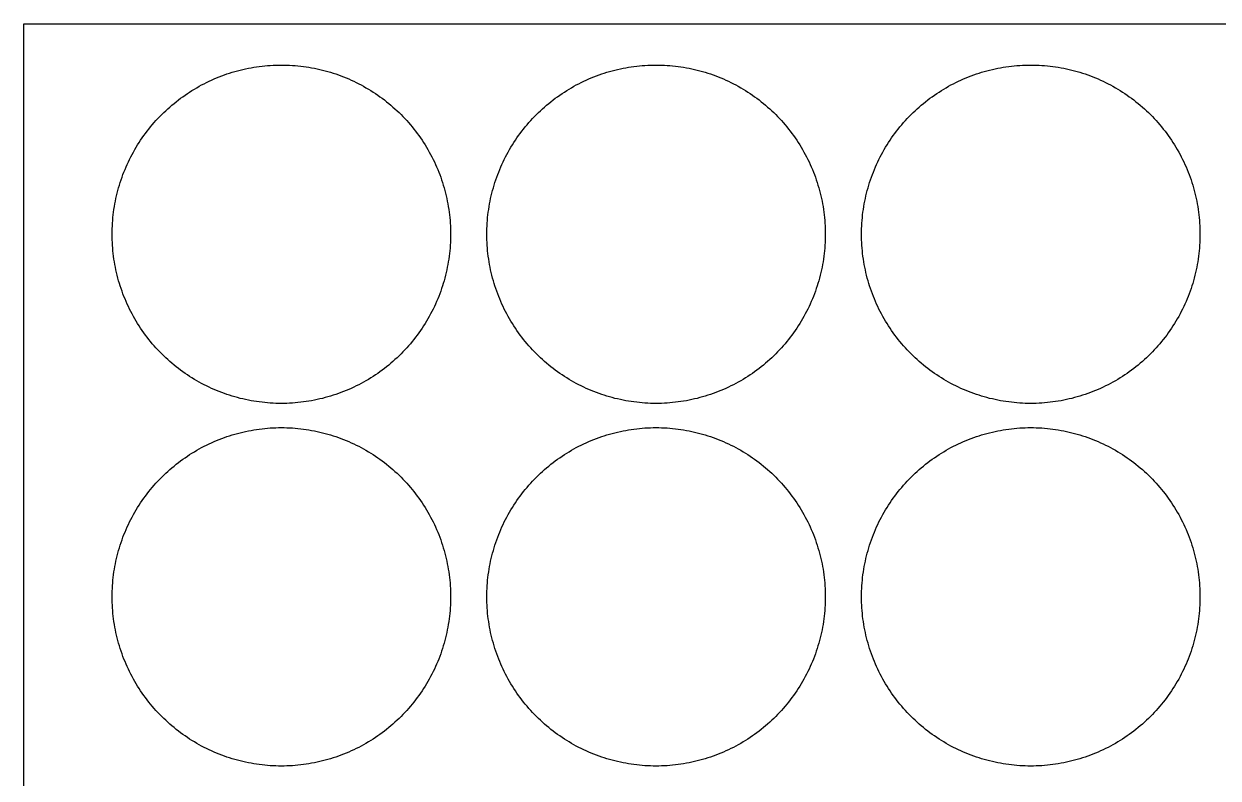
# Model space of a CAD drawing. Extents: x -114 to 114, y -152 to 152.
# Drawn here: x -114.3 to -15.5, y 90 to 152.4 of the extents above; entities that cross this region are included whole.
import ezdxf

# ---------------------------------------------------------------- set-up
doc = ezdxf.new("R2010")
doc.units = 0
doc.layers.get('0').update_dxf_attribs({"linetype": 'CONTINUOUS'})

msp = doc.modelspace()

# ---------------------------------------------------------------- linework, layer by layer
for points in [[(-114.3, -152.4), (-114.3, 152.4), (114.3, 152.4), (114.3, -152.4)], [(-106.998, 134.998), (-106.997, 135.227), (-106.991, 135.456), (-106.982, 135.685), (-106.969, 135.914), (-106.952, 136.142), (-106.931, 136.37), (-106.907, 136.598), (-106.879, 136.825), (-106.847, 137.052), (-106.811, 137.278), (-106.772, 137.504), (-106.729, 137.729), (-106.682, 137.953), (-106.632, 138.177), (-106.578, 138.4), (-106.521, 138.621), (-106.46, 138.842), (-106.395, 139.062), (-106.327, 139.28), (-106.255, 139.498), (-106.18, 139.714), (-106.101, 139.929), (-106.018, 140.143), (-105.933, 140.355), (-105.843, 140.566), (-105.751, 140.776), (-105.655, 140.984), (-105.555, 141.19), (-105.452, 141.395), (-105.346, 141.598), (-105.236, 141.799), (-105.123, 141.998), (-105.007, 142.195), (-104.887, 142.391), (-104.765, 142.585), (-104.639, 142.776), (-104.51, 142.965), (-104.378, 143.153), (-104.243, 143.338), (-104.105, 143.52), (-103.964, 143.701), (-103.82, 143.879), (-103.674, 144.055), (-103.524, 144.228), (-103.371, 144.399), (-103.216, 144.568), (-103.058, 144.734), (-102.897, 144.897), (-102.734, 145.057), (-102.568, 145.215), (-102.4, 145.371), (-102.229, 145.523), (-102.056, 145.673), (-101.88, 145.82), (-101.702, 145.964), (-101.521, 146.105), (-101.338, 146.243), (-101.153, 146.378), (-100.966, 146.51), (-100.777, 146.639), (-100.585, 146.764), (-100.392, 146.887), (-100.196, 147.006), (-99.999, 147.122), (-99.799, 147.235), (-99.598, 147.345), (-99.395, 147.451), (-99.191, 147.554), (-98.984, 147.654), (-98.777, 147.75), (-98.567, 147.843), (-98.356, 147.932), (-98.144, 148.018), (-97.93, 148.1), (-97.715, 148.179), (-97.499, 148.254), (-97.281, 148.326), (-97.062, 148.394), (-96.843, 148.459), (-96.622, 148.52), (-96.4, 148.577), (-96.178, 148.631), (-95.954, 148.682), (-95.73, 148.728), (-95.505, 148.771), (-95.279, 148.81), (-95.053, 148.846), (-94.826, 148.878), (-94.599, 148.906), (-94.371, 148.931), (-94.143, 148.951), (-93.914, 148.968), (-93.686, 148.981), (-93.457, 148.991), (-93.228, 148.996), (-92.999, 148.998), (-92.77, 148.996), (-92.541, 148.991), (-92.312, 148.981), (-92.083, 148.968), (-91.855, 148.951), (-91.626, 148.931), (-91.399, 148.906), (-91.171, 148.878), (-90.945, 148.846), (-90.718, 148.81), (-90.493, 148.771), (-90.268, 148.728), (-90.043, 148.682), (-89.82, 148.631), (-89.597, 148.577), (-89.376, 148.52), (-89.155, 148.459), (-88.935, 148.394), (-88.716, 148.326), (-88.499, 148.254), (-88.282, 148.179), (-88.067, 148.1), (-87.854, 148.018), (-87.641, 147.932), (-87.43, 147.843), (-87.221, 147.75), (-87.013, 147.654), (-86.807, 147.554), (-86.602, 147.451), (-86.399, 147.345), (-86.198, 147.235), (-85.999, 147.122), (-85.801, 147.006), (-85.606, 146.887), (-85.412, 146.764), (-85.221, 146.639), (-85.031, 146.51), (-84.844, 146.378), (-84.659, 146.243), (-84.476, 146.105), (-84.296, 145.964), (-84.118, 145.82), (-83.942, 145.673), (-83.768, 145.523), (-83.598, 145.371), (-83.429, 145.215), (-83.263, 145.057), (-83.1, 144.897), (-82.939, 144.734), (-82.781, 144.568), (-82.626, 144.399), (-82.474, 144.228), (-82.324, 144.055), (-82.177, 143.879), (-82.033, 143.701), (-81.892, 143.52), (-81.754, 143.338), (-81.619, 143.153), (-81.487, 142.965), (-81.358, 142.776), (-81.232, 142.585), (-81.11, 142.391), (-80.991, 142.195), (-80.875, 141.998), (-80.762, 141.799), (-80.652, 141.598), (-80.545, 141.395), (-80.442, 141.19), (-80.343, 140.984), (-80.247, 140.776), (-80.154, 140.566), (-80.065, 140.355), (-79.979, 140.143), (-79.897, 139.929), (-79.818, 139.714), (-79.743, 139.498), (-79.671, 139.28), (-79.603, 139.062), (-79.538, 138.842), (-79.477, 138.621), (-79.419, 138.4), (-79.365, 138.177), (-79.315, 137.953), (-79.269, 137.729), (-79.226, 137.504), (-79.186, 137.278), (-79.151, 137.052), (-79.119, 136.825), (-79.091, 136.598), (-79.066, 136.37), (-79.046, 136.142), (-79.029, 135.914), (-79.016, 135.685), (-79.006, 135.456), (-79.001, 135.227), (-78.999, 134.998), (-79.001, 134.769), (-79.006, 134.54), (-79.016, 134.311), (-79.029, 134.082), (-79.046, 133.854), (-79.066, 133.626), (-79.091, 133.398), (-79.119, 133.171), (-79.151, 132.944), (-79.186, 132.718), (-79.226, 132.492), (-79.269, 132.267), (-79.315, 132.043), (-79.365, 131.819), (-79.419, 131.597), (-79.477, 131.375), (-79.538, 131.154), (-79.603, 130.934), (-79.671, 130.716), (-79.743, 130.498), (-79.818, 130.282), (-79.897, 130.067), (-79.979, 129.853), (-80.065, 129.641), (-80.154, 129.43), (-80.247, 129.22), (-80.343, 129.012), (-80.442, 128.806), (-80.545, 128.601), (-80.652, 128.399), (-80.762, 128.198), (-80.875, 127.998), (-80.991, 127.801), (-81.11, 127.605), (-81.232, 127.412), (-81.358, 127.22), (-81.487, 127.031), (-81.619, 126.843), (-81.754, 126.658), (-81.892, 126.476), (-82.033, 126.295), (-82.177, 126.117), (-82.324, 125.941), (-82.474, 125.768), (-82.626, 125.597), (-82.781, 125.428), (-82.939, 125.263), (-83.1, 125.099), (-83.263, 124.939), (-83.429, 124.781), (-83.598, 124.625), (-83.768, 124.473), (-83.942, 124.323), (-84.118, 124.176), (-84.296, 124.032), (-84.476, 123.891), (-84.659, 123.753), (-84.844, 123.618), (-85.031, 123.486), (-85.221, 123.358), (-85.412, 123.232), (-85.606, 123.109), (-85.801, 122.99), (-85.999, 122.874), (-86.198, 122.761), (-86.399, 122.651), (-86.602, 122.545), (-86.807, 122.442), (-87.013, 122.342), (-87.221, 122.246), (-87.43, 122.153), (-87.641, 122.064), (-87.854, 121.978), (-88.067, 121.896), (-88.282, 121.817), (-88.499, 121.742), (-88.716, 121.67), (-88.935, 121.602), (-89.155, 121.537), (-89.376, 121.476), (-89.597, 121.419), (-89.82, 121.365), (-90.043, 121.315), (-90.268, 121.268), (-90.493, 121.225), (-90.718, 121.186), (-90.945, 121.15), (-91.171, 121.118), (-91.399, 121.09), (-91.626, 121.066), (-91.855, 121.045), (-92.083, 121.028), (-92.312, 121.015), (-92.541, 121.006), (-92.77, 121), (-92.999, 120.998), (-93.228, 121), (-93.457, 121.006), (-93.686, 121.015), (-93.914, 121.028), (-94.143, 121.045), (-94.371, 121.066), (-94.599, 121.09), (-94.826, 121.118), (-95.053, 121.15), (-95.279, 121.186), (-95.505, 121.225), (-95.73, 121.268), (-95.954, 121.315), (-96.178, 121.365), (-96.4, 121.419), (-96.622, 121.476), (-96.843, 121.537), (-97.062, 121.602), (-97.281, 121.67), (-97.499, 121.742), (-97.715, 121.817), (-97.93, 121.896), (-98.144, 121.978), (-98.356, 122.064), (-98.567, 122.153), (-98.777, 122.246), (-98.984, 122.342), (-99.191, 122.442), (-99.395, 122.545), (-99.598, 122.651), (-99.799, 122.761), (-99.999, 122.874), (-100.196, 122.99), (-100.392, 123.109), (-100.585, 123.232), (-100.777, 123.358), (-100.966, 123.486), (-101.153, 123.618), (-101.338, 123.753), (-101.521, 123.891), (-101.702, 124.032), (-101.88, 124.176), (-102.056, 124.323), (-102.229, 124.473), (-102.4, 124.625), (-102.568, 124.781), (-102.734, 124.939), (-102.897, 125.099), (-103.058, 125.263), (-103.216, 125.428), (-103.371, 125.597), (-103.524, 125.768), (-103.674, 125.941), (-103.82, 126.117), (-103.964, 126.295), (-104.105, 126.476), (-104.243, 126.658), (-104.378, 126.843), (-104.51, 127.031), (-104.639, 127.22), (-104.765, 127.412), (-104.887, 127.605), (-105.007, 127.801), (-105.123, 127.998), (-105.236, 128.198), (-105.346, 128.399), (-105.452, 128.601), (-105.555, 128.806), (-105.655, 129.012), (-105.751, 129.22), (-105.843, 129.43), (-105.933, 129.641), (-106.018, 129.853), (-106.101, 130.067), (-106.18, 130.282), (-106.255, 130.498), (-106.327, 130.716), (-106.395, 130.934), (-106.46, 131.154), (-106.521, 131.375), (-106.578, 131.597), (-106.632, 131.819), (-106.682, 132.043), (-106.729, 132.267), (-106.772, 132.492), (-106.811, 132.718), (-106.847, 132.944), (-106.879, 133.171), (-106.907, 133.398), (-106.931, 133.626), (-106.952, 133.854), (-106.969, 134.082), (-106.982, 134.311), (-106.991, 134.54), (-106.997, 134.769)], [(-75.999, 134.998), (-75.997, 135.227), (-75.992, 135.456), (-75.982, 135.685), (-75.969, 135.914), (-75.952, 136.142), (-75.932, 136.37), (-75.907, 136.598), (-75.879, 136.825), (-75.847, 137.052), (-75.812, 137.278), (-75.772, 137.504), (-75.729, 137.729), (-75.683, 137.953), (-75.632, 138.177), (-75.579, 138.4), (-75.521, 138.621), (-75.46, 138.842), (-75.395, 139.062), (-75.327, 139.28), (-75.255, 139.498), (-75.18, 139.714), (-75.101, 139.929), (-75.019, 140.143), (-74.933, 140.355), (-74.844, 140.566), (-74.751, 140.776), (-74.655, 140.984), (-74.555, 141.19), (-74.452, 141.395), (-74.346, 141.598), (-74.236, 141.799), (-74.123, 141.998), (-74.007, 142.195), (-73.888, 142.391), (-73.765, 142.585), (-73.64, 142.776), (-73.511, 142.965), (-73.379, 143.153), (-73.244, 143.338), (-73.106, 143.52), (-72.965, 143.701), (-72.821, 143.879), (-72.674, 144.055), (-72.524, 144.228), (-72.372, 144.399), (-72.217, 144.568), (-72.059, 144.734), (-71.898, 144.897), (-71.735, 145.057), (-71.569, 145.215), (-71.4, 145.371), (-71.229, 145.523), (-71.056, 145.673), (-70.88, 145.82), (-70.702, 145.964), (-70.522, 146.105), (-70.339, 146.243), (-70.154, 146.378), (-69.967, 146.51), (-69.777, 146.639), (-69.586, 146.764), (-69.392, 146.887), (-69.197, 147.006), (-68.999, 147.122), (-68.8, 147.235), (-68.599, 147.345), (-68.396, 147.451), (-68.191, 147.554), (-67.985, 147.654), (-67.777, 147.75), (-67.568, 147.843), (-67.357, 147.932), (-67.144, 148.018), (-66.93, 148.1), (-66.715, 148.179), (-66.499, 148.254), (-66.282, 148.326), (-66.063, 148.394), (-65.843, 148.459), (-65.622, 148.52), (-65.401, 148.577), (-65.178, 148.631), (-64.954, 148.682), (-64.73, 148.728), (-64.505, 148.771), (-64.28, 148.81), (-64.053, 148.846), (-63.826, 148.878), (-63.599, 148.906), (-63.371, 148.931), (-63.143, 148.951), (-62.915, 148.968), (-62.686, 148.981), (-62.457, 148.991), (-62.228, 148.996), (-61.999, 148.998), (-61.77, 148.996), (-61.541, 148.991), (-61.312, 148.981), (-61.083, 148.968), (-60.855, 148.951), (-60.627, 148.931), (-60.399, 148.906), (-60.172, 148.878), (-59.945, 148.846), (-59.719, 148.81), (-59.493, 148.771), (-59.268, 148.728), (-59.044, 148.682), (-58.82, 148.631), (-58.598, 148.577), (-58.376, 148.52), (-58.155, 148.459), (-57.935, 148.394), (-57.717, 148.326), (-57.499, 148.254), (-57.283, 148.179), (-57.068, 148.1), (-56.854, 148.018), (-56.642, 147.932), (-56.431, 147.843), (-56.221, 147.75), (-56.013, 147.654), (-55.807, 147.554), (-55.603, 147.451), (-55.4, 147.345), (-55.199, 147.235), (-54.999, 147.122), (-54.802, 147.006), (-54.606, 146.887), (-54.413, 146.764), (-54.221, 146.639), (-54.032, 146.51), (-53.845, 146.378), (-53.659, 146.243), (-53.477, 146.105), (-53.296, 145.964), (-53.118, 145.82), (-52.942, 145.673), (-52.769, 145.523), (-52.598, 145.371), (-52.43, 145.215), (-52.264, 145.057), (-52.1, 144.897), (-51.94, 144.734), (-51.782, 144.568), (-51.627, 144.399), (-51.474, 144.228), (-51.324, 144.055), (-51.177, 143.879), (-51.034, 143.701), (-50.892, 143.52), (-50.754, 143.338), (-50.619, 143.153), (-50.487, 142.965), (-50.359, 142.776), (-50.233, 142.585), (-50.11, 142.391), (-49.991, 142.195), (-49.875, 141.998), (-49.762, 141.799), (-49.652, 141.598), (-49.546, 141.395), (-49.443, 141.19), (-49.343, 140.984), (-49.247, 140.776), (-49.154, 140.566), (-49.065, 140.355), (-48.979, 140.143), (-48.897, 139.929), (-48.818, 139.714), (-48.743, 139.498), (-48.671, 139.28), (-48.603, 139.062), (-48.538, 138.842), (-48.477, 138.621), (-48.42, 138.4), (-48.366, 138.177), (-48.316, 137.953), (-48.269, 137.729), (-48.226, 137.504), (-48.187, 137.278), (-48.151, 137.052), (-48.119, 136.825), (-48.091, 136.598), (-48.067, 136.37), (-48.046, 136.142), (-48.029, 135.914), (-48.016, 135.685), (-48.007, 135.456), (-48.001, 135.227), (-48, 134.998), (-48.001, 134.769), (-48.007, 134.54), (-48.016, 134.311), (-48.029, 134.082), (-48.046, 133.854), (-48.067, 133.626), (-48.091, 133.398), (-48.119, 133.171), (-48.151, 132.944), (-48.187, 132.718), (-48.226, 132.492), (-48.269, 132.267), (-48.316, 132.043), (-48.366, 131.819), (-48.42, 131.597), (-48.477, 131.375), (-48.538, 131.154), (-48.603, 130.934), (-48.671, 130.716), (-48.743, 130.498), (-48.818, 130.282), (-48.897, 130.067), (-48.979, 129.853), (-49.065, 129.641), (-49.154, 129.43), (-49.247, 129.22), (-49.343, 129.012), (-49.443, 128.806), (-49.546, 128.601), (-49.652, 128.399), (-49.762, 128.198), (-49.875, 127.998), (-49.991, 127.801), (-50.11, 127.605), (-50.233, 127.412), (-50.359, 127.22), (-50.487, 127.031), (-50.619, 126.843), (-50.754, 126.658), (-50.892, 126.476), (-51.034, 126.295), (-51.177, 126.117), (-51.324, 125.941), (-51.474, 125.768), (-51.627, 125.597), (-51.782, 125.428), (-51.94, 125.263), (-52.1, 125.099), (-52.264, 124.939), (-52.43, 124.781), (-52.598, 124.625), (-52.769, 124.473), (-52.942, 124.323), (-53.118, 124.176), (-53.296, 124.032), (-53.477, 123.891), (-53.659, 123.753), (-53.845, 123.618), (-54.032, 123.486), (-54.221, 123.358), (-54.413, 123.232), (-54.606, 123.109), (-54.802, 122.99), (-54.999, 122.874), (-55.199, 122.761), (-55.4, 122.651), (-55.603, 122.545), (-55.807, 122.442), (-56.013, 122.342), (-56.221, 122.246), (-56.431, 122.153), (-56.642, 122.064), (-56.854, 121.978), (-57.068, 121.896), (-57.283, 121.817), (-57.499, 121.742), (-57.717, 121.67), (-57.935, 121.602), (-58.155, 121.537), (-58.376, 121.476), (-58.598, 121.419), (-58.82, 121.365), (-59.044, 121.315), (-59.268, 121.268), (-59.493, 121.225), (-59.719, 121.186), (-59.945, 121.15), (-60.172, 121.118), (-60.399, 121.09), (-60.627, 121.066), (-60.855, 121.045), (-61.083, 121.028), (-61.312, 121.015), (-61.541, 121.006), (-61.77, 121), (-61.999, 120.998), (-62.228, 121), (-62.457, 121.006), (-62.686, 121.015), (-62.915, 121.028), (-63.143, 121.045), (-63.371, 121.066), (-63.599, 121.09), (-63.826, 121.118), (-64.053, 121.15), (-64.28, 121.186), (-64.505, 121.225), (-64.73, 121.268), (-64.954, 121.315), (-65.178, 121.365), (-65.401, 121.419), (-65.622, 121.476), (-65.843, 121.537), (-66.063, 121.602), (-66.282, 121.67), (-66.499, 121.742), (-66.715, 121.817), (-66.93, 121.896), (-67.144, 121.978), (-67.357, 122.064), (-67.568, 122.153), (-67.777, 122.246), (-67.985, 122.342), (-68.191, 122.442), (-68.396, 122.545), (-68.599, 122.651), (-68.8, 122.761), (-68.999, 122.874), (-69.197, 122.99), (-69.392, 123.109), (-69.586, 123.232), (-69.777, 123.358), (-69.967, 123.486), (-70.154, 123.618), (-70.339, 123.753), (-70.522, 123.891), (-70.702, 124.032), (-70.88, 124.176), (-71.056, 124.323), (-71.229, 124.473), (-71.4, 124.625), (-71.569, 124.781), (-71.735, 124.939), (-71.898, 125.099), (-72.059, 125.263), (-72.217, 125.428), (-72.372, 125.597), (-72.524, 125.768), (-72.674, 125.941), (-72.821, 126.117), (-72.965, 126.295), (-73.106, 126.476), (-73.244, 126.658), (-73.379, 126.843), (-73.511, 127.031), (-73.64, 127.22), (-73.765, 127.412), (-73.888, 127.605), (-74.007, 127.801), (-74.123, 127.998), (-74.236, 128.198), (-74.346, 128.399), (-74.452, 128.601), (-74.555, 128.806), (-74.655, 129.012), (-74.751, 129.22), (-74.844, 129.43), (-74.933, 129.641), (-75.019, 129.853), (-75.101, 130.067), (-75.18, 130.282), (-75.255, 130.498), (-75.327, 130.716), (-75.395, 130.934), (-75.46, 131.154), (-75.521, 131.375), (-75.579, 131.597), (-75.632, 131.819), (-75.683, 132.043), (-75.729, 132.267), (-75.772, 132.492), (-75.812, 132.718), (-75.847, 132.944), (-75.879, 133.171), (-75.907, 133.398), (-75.932, 133.626), (-75.952, 133.854), (-75.969, 134.082), (-75.982, 134.311), (-75.992, 134.54), (-75.997, 134.769)], [(-44.999, 134.998), (-44.998, 135.227), (-44.992, 135.456), (-44.983, 135.685), (-44.97, 135.914), (-44.953, 136.142), (-44.932, 136.37), (-44.908, 136.598), (-44.879, 136.825), (-44.848, 137.052), (-44.812, 137.278), (-44.773, 137.504), (-44.73, 137.729), (-44.683, 137.953), (-44.633, 138.177), (-44.579, 138.4), (-44.522, 138.621), (-44.46, 138.842), (-44.396, 139.062), (-44.328, 139.28), (-44.256, 139.498), (-44.18, 139.714), (-44.102, 139.929), (-44.019, 140.143), (-43.934, 140.355), (-43.844, 140.566), (-43.752, 140.776), (-43.655, 140.984), (-43.556, 141.19), (-43.453, 141.395), (-43.346, 141.598), (-43.237, 141.799), (-43.124, 141.998), (-43.008, 142.195), (-42.888, 142.391), (-42.766, 142.585), (-42.64, 142.776), (-42.511, 142.965), (-42.379, 143.153), (-42.244, 143.338), (-42.106, 143.52), (-41.965, 143.701), (-41.821, 143.879), (-41.674, 144.055), (-41.525, 144.228), (-41.372, 144.399), (-41.217, 144.568), (-41.059, 144.734), (-40.898, 144.897), (-40.735, 145.057), (-40.569, 145.215), (-40.401, 145.371), (-40.23, 145.523), (-40.056, 145.673), (-39.881, 145.82), (-39.702, 145.964), (-39.522, 146.105), (-39.339, 146.243), (-39.154, 146.378), (-38.967, 146.51), (-38.778, 146.639), (-38.586, 146.764), (-38.393, 146.887), (-38.197, 147.006), (-37.999, 147.122), (-37.8, 147.235), (-37.599, 147.345), (-37.396, 147.451), (-37.192, 147.554), (-36.985, 147.654), (-36.777, 147.75), (-36.568, 147.843), (-36.357, 147.932), (-36.145, 148.018), (-35.931, 148.1), (-35.716, 148.179), (-35.499, 148.254), (-35.282, 148.326), (-35.063, 148.394), (-34.844, 148.459), (-34.623, 148.52), (-34.401, 148.577), (-34.178, 148.631), (-33.955, 148.682), (-33.731, 148.728), (-33.506, 148.771), (-33.28, 148.81), (-33.054, 148.846), (-32.827, 148.878), (-32.6, 148.906), (-32.372, 148.931), (-32.144, 148.951), (-31.915, 148.968), (-31.687, 148.981), (-31.458, 148.991), (-31.229, 148.996), (-31, 148.998), (-30.77, 148.996), (-30.541, 148.991), (-30.313, 148.981), (-30.084, 148.968), (-29.855, 148.951), (-29.627, 148.931), (-29.4, 148.906), (-29.172, 148.878), (-28.945, 148.846), (-28.719, 148.81), (-28.493, 148.771), (-28.268, 148.728), (-28.044, 148.682), (-27.821, 148.631), (-27.598, 148.577), (-27.376, 148.52), (-27.156, 148.459), (-26.936, 148.394), (-26.717, 148.326), (-26.5, 148.254), (-26.283, 148.179), (-26.068, 148.1), (-25.855, 148.018), (-25.642, 147.932), (-25.431, 147.843), (-25.222, 147.75), (-25.014, 147.654), (-24.808, 147.554), (-24.603, 147.451), (-24.4, 147.345), (-24.199, 147.235), (-24, 147.122), (-23.802, 147.006), (-23.607, 146.887), (-23.413, 146.764), (-23.222, 146.639), (-23.032, 146.51), (-22.845, 146.378), (-22.66, 146.243), (-22.477, 146.105), (-22.297, 145.964), (-22.118, 145.82), (-21.943, 145.673), (-21.769, 145.523), (-21.598, 145.371), (-21.43, 145.215), (-21.264, 145.057), (-21.101, 144.897), (-20.94, 144.734), (-20.782, 144.568), (-20.627, 144.399), (-20.474, 144.228), (-20.325, 144.055), (-20.178, 143.879), (-20.034, 143.701), (-19.893, 143.52), (-19.755, 143.338), (-19.62, 143.153), (-19.488, 142.965), (-19.359, 142.776), (-19.233, 142.585), (-19.111, 142.391), (-18.992, 142.195), (-18.876, 141.998), (-18.762, 141.799), (-18.653, 141.598), (-18.546, 141.395), (-18.443, 141.19), (-18.344, 140.984), (-18.248, 140.776), (-18.155, 140.566), (-18.066, 140.355), (-17.98, 140.143), (-17.897, 139.929), (-17.819, 139.714), (-17.743, 139.498), (-17.672, 139.28), (-17.603, 139.062), (-17.539, 138.842), (-17.478, 138.621), (-17.42, 138.4), (-17.366, 138.177), (-17.316, 137.953), (-17.269, 137.729), (-17.226, 137.504), (-17.187, 137.278), (-17.152, 137.052), (-17.12, 136.825), (-17.092, 136.598), (-17.067, 136.37), (-17.046, 136.142), (-17.03, 135.914), (-17.016, 135.685), (-17.007, 135.456), (-17.002, 135.227), (-17, 134.998), (-17.002, 134.769), (-17.007, 134.54), (-17.016, 134.311), (-17.03, 134.082), (-17.046, 133.854), (-17.067, 133.626), (-17.092, 133.398), (-17.12, 133.171), (-17.152, 132.944), (-17.187, 132.718), (-17.226, 132.492), (-17.269, 132.267), (-17.316, 132.043), (-17.366, 131.819), (-17.42, 131.597), (-17.478, 131.375), (-17.539, 131.154), (-17.603, 130.934), (-17.672, 130.716), (-17.743, 130.498), (-17.819, 130.282), (-17.897, 130.067), (-17.98, 129.853), (-18.066, 129.641), (-18.155, 129.43), (-18.248, 129.22), (-18.344, 129.012), (-18.443, 128.806), (-18.546, 128.601), (-18.653, 128.399), (-18.762, 128.198), (-18.876, 127.998), (-18.992, 127.801), (-19.111, 127.605), (-19.233, 127.412), (-19.359, 127.22), (-19.488, 127.031), (-19.62, 126.843), (-19.755, 126.658), (-19.893, 126.476), (-20.034, 126.295), (-20.178, 126.117), (-20.325, 125.941), (-20.474, 125.768), (-20.627, 125.597), (-20.782, 125.428), (-20.94, 125.263), (-21.101, 125.099), (-21.264, 124.939), (-21.43, 124.781), (-21.598, 124.625), (-21.769, 124.473), (-21.943, 124.323), (-22.118, 124.176), (-22.297, 124.032), (-22.477, 123.891), (-22.66, 123.753), (-22.845, 123.618), (-23.032, 123.486), (-23.222, 123.358), (-23.413, 123.232), (-23.607, 123.109), (-23.802, 122.99), (-24, 122.874), (-24.199, 122.761), (-24.4, 122.651), (-24.603, 122.545), (-24.808, 122.442), (-25.014, 122.342), (-25.222, 122.246), (-25.431, 122.153), (-25.642, 122.064), (-25.855, 121.978), (-26.068, 121.896), (-26.283, 121.817), (-26.5, 121.742), (-26.717, 121.67), (-26.936, 121.602), (-27.156, 121.537), (-27.376, 121.476), (-27.598, 121.419), (-27.821, 121.365), (-28.044, 121.315), (-28.268, 121.268), (-28.493, 121.225), (-28.719, 121.186), (-28.945, 121.15), (-29.172, 121.118), (-29.4, 121.09), (-29.627, 121.066), (-29.855, 121.045), (-30.084, 121.028), (-30.313, 121.015), (-30.541, 121.006), (-30.77, 121), (-31, 120.998), (-31.229, 121), (-31.458, 121.006), (-31.687, 121.015), (-31.915, 121.028), (-32.144, 121.045), (-32.372, 121.066), (-32.6, 121.09), (-32.827, 121.118), (-33.054, 121.15), (-33.28, 121.186), (-33.506, 121.225), (-33.731, 121.268), (-33.955, 121.315), (-34.178, 121.365), (-34.401, 121.419), (-34.623, 121.476), (-34.844, 121.537), (-35.063, 121.602), (-35.282, 121.67), (-35.499, 121.742), (-35.716, 121.817), (-35.931, 121.896), (-36.145, 121.978), (-36.357, 122.064), (-36.568, 122.153), (-36.777, 122.246), (-36.985, 122.342), (-37.192, 122.442), (-37.396, 122.545), (-37.599, 122.651), (-37.8, 122.761), (-37.999, 122.874), (-38.197, 122.99), (-38.393, 123.109), (-38.586, 123.232), (-38.778, 123.358), (-38.967, 123.486), (-39.154, 123.618), (-39.339, 123.753), (-39.522, 123.891), (-39.702, 124.032), (-39.881, 124.176), (-40.056, 124.323), (-40.23, 124.473), (-40.401, 124.625), (-40.569, 124.781), (-40.735, 124.939), (-40.898, 125.099), (-41.059, 125.263), (-41.217, 125.428), (-41.372, 125.597), (-41.525, 125.768), (-41.674, 125.941), (-41.821, 126.117), (-41.965, 126.295), (-42.106, 126.476), (-42.244, 126.658), (-42.379, 126.843), (-42.511, 127.031), (-42.64, 127.22), (-42.766, 127.412), (-42.888, 127.605), (-43.008, 127.801), (-43.124, 127.998), (-43.237, 128.198), (-43.346, 128.399), (-43.453, 128.601), (-43.556, 128.806), (-43.655, 129.012), (-43.752, 129.22), (-43.844, 129.43), (-43.934, 129.641), (-44.019, 129.853), (-44.102, 130.067), (-44.18, 130.282), (-44.256, 130.498), (-44.328, 130.716), (-44.396, 130.934), (-44.46, 131.154), (-44.522, 131.375), (-44.579, 131.597), (-44.633, 131.819), (-44.683, 132.043), (-44.73, 132.267), (-44.773, 132.492), (-44.812, 132.718), (-44.848, 132.944), (-44.879, 133.171), (-44.908, 133.398), (-44.932, 133.626), (-44.953, 133.854), (-44.97, 134.082), (-44.983, 134.311), (-44.992, 134.54), (-44.998, 134.769)], [(-106.998, 104.998), (-106.997, 105.228), (-106.991, 105.457), (-106.982, 105.686), (-106.969, 105.914), (-106.952, 106.143), (-106.931, 106.371), (-106.907, 106.598), (-106.879, 106.826), (-106.847, 107.053), (-106.811, 107.279), (-106.772, 107.505), (-106.729, 107.73), (-106.682, 107.954), (-106.632, 108.177), (-106.578, 108.4), (-106.521, 108.622), (-106.46, 108.842), (-106.395, 109.062), (-106.327, 109.281), (-106.255, 109.498), (-106.18, 109.715), (-106.101, 109.93), (-106.018, 110.144), (-105.933, 110.356), (-105.843, 110.567), (-105.751, 110.776), (-105.655, 110.984), (-105.555, 111.19), (-105.452, 111.395), (-105.346, 111.598), (-105.236, 111.799), (-105.123, 111.998), (-105.007, 112.196), (-104.887, 112.391), (-104.765, 112.585), (-104.639, 112.777), (-104.51, 112.966), (-104.378, 113.153), (-104.243, 113.338), (-104.105, 113.521), (-103.964, 113.701), (-103.82, 113.88), (-103.674, 114.055), (-103.524, 114.229), (-103.371, 114.4), (-103.216, 114.568), (-103.058, 114.734), (-102.897, 114.897), (-102.734, 115.058), (-102.568, 115.216), (-102.4, 115.371), (-102.229, 115.524), (-102.056, 115.673), (-101.88, 115.82), (-101.702, 115.964), (-101.521, 116.105), (-101.338, 116.243), (-101.153, 116.378), (-100.966, 116.51), (-100.777, 116.639), (-100.585, 116.765), (-100.392, 116.887), (-100.196, 117.007), (-99.999, 117.123), (-99.799, 117.236), (-99.598, 117.345), (-99.395, 117.452), (-99.191, 117.555), (-98.984, 117.654), (-98.777, 117.75), (-98.567, 117.843), (-98.356, 117.932), (-98.144, 118.018), (-97.93, 118.101), (-97.715, 118.179), (-97.499, 118.255), (-97.281, 118.326), (-97.062, 118.395), (-96.843, 118.459), (-96.622, 118.52), (-96.4, 118.578), (-96.178, 118.632), (-95.954, 118.682), (-95.73, 118.729), (-95.505, 118.772), (-95.279, 118.811), (-95.053, 118.846), (-94.826, 118.878), (-94.599, 118.907), (-94.371, 118.931), (-94.143, 118.952), (-93.914, 118.969), (-93.686, 118.982), (-93.457, 118.991), (-93.228, 118.996), (-92.999, 118.998), (-92.77, 118.996), (-92.541, 118.991), (-92.312, 118.982), (-92.083, 118.969), (-91.855, 118.952), (-91.626, 118.931), (-91.399, 118.907), (-91.171, 118.878), (-90.945, 118.846), (-90.718, 118.811), (-90.493, 118.772), (-90.268, 118.729), (-90.043, 118.682), (-89.82, 118.632), (-89.597, 118.578), (-89.376, 118.52), (-89.155, 118.459), (-88.935, 118.395), (-88.716, 118.326), (-88.499, 118.255), (-88.282, 118.179), (-88.067, 118.101), (-87.854, 118.018), (-87.641, 117.932), (-87.43, 117.843), (-87.221, 117.75), (-87.013, 117.654), (-86.807, 117.555), (-86.602, 117.452), (-86.399, 117.345), (-86.198, 117.236), (-85.999, 117.123), (-85.801, 117.007), (-85.606, 116.887), (-85.412, 116.765), (-85.221, 116.639), (-85.031, 116.51), (-84.844, 116.378), (-84.659, 116.243), (-84.476, 116.105), (-84.296, 115.964), (-84.118, 115.82), (-83.942, 115.673), (-83.768, 115.524), (-83.598, 115.371), (-83.429, 115.216), (-83.263, 115.058), (-83.1, 114.897), (-82.939, 114.734), (-82.781, 114.568), (-82.626, 114.4), (-82.474, 114.229), (-82.324, 114.055), (-82.177, 113.88), (-82.033, 113.701), (-81.892, 113.521), (-81.754, 113.338), (-81.619, 113.153), (-81.487, 112.966), (-81.358, 112.777), (-81.232, 112.585), (-81.11, 112.391), (-80.991, 112.196), (-80.875, 111.998), (-80.762, 111.799), (-80.652, 111.598), (-80.545, 111.395), (-80.442, 111.19), (-80.343, 110.984), (-80.247, 110.776), (-80.154, 110.567), (-80.065, 110.356), (-79.979, 110.144), (-79.897, 109.93), (-79.818, 109.715), (-79.743, 109.498), (-79.671, 109.281), (-79.603, 109.062), (-79.538, 108.842), (-79.477, 108.622), (-79.419, 108.4), (-79.365, 108.177), (-79.315, 107.954), (-79.269, 107.73), (-79.226, 107.505), (-79.186, 107.279), (-79.151, 107.053), (-79.119, 106.826), (-79.091, 106.598), (-79.066, 106.371), (-79.046, 106.143), (-79.029, 105.914), (-79.016, 105.686), (-79.006, 105.457), (-79.001, 105.228), (-78.999, 104.998), (-79.001, 104.769), (-79.006, 104.54), (-79.016, 104.311), (-79.029, 104.083), (-79.046, 103.854), (-79.066, 103.626), (-79.091, 103.398), (-79.119, 103.171), (-79.151, 102.944), (-79.186, 102.718), (-79.226, 102.492), (-79.269, 102.267), (-79.315, 102.043), (-79.365, 101.82), (-79.419, 101.597), (-79.477, 101.375), (-79.538, 101.155), (-79.603, 100.935), (-79.671, 100.716), (-79.743, 100.499), (-79.818, 100.282), (-79.897, 100.067), (-79.979, 99.853), (-80.065, 99.641), (-80.154, 99.43), (-80.247, 99.221), (-80.343, 99.013), (-80.442, 98.807), (-80.545, 98.602), (-80.652, 98.399), (-80.762, 98.198), (-80.875, 97.999), (-80.991, 97.801), (-81.11, 97.606), (-81.232, 97.412), (-81.358, 97.22), (-81.487, 97.031), (-81.619, 96.844), (-81.754, 96.659), (-81.892, 96.476), (-82.033, 96.296), (-82.177, 96.117), (-82.324, 95.942), (-82.474, 95.768), (-82.626, 95.597), (-82.781, 95.429), (-82.939, 95.263), (-83.1, 95.1), (-83.263, 94.939), (-83.429, 94.781), (-83.598, 94.626), (-83.768, 94.473), (-83.942, 94.324), (-84.118, 94.177), (-84.296, 94.033), (-84.476, 93.892), (-84.659, 93.754), (-84.844, 93.619), (-85.031, 93.487), (-85.221, 93.358), (-85.412, 93.232), (-85.606, 93.11), (-85.801, 92.99), (-85.999, 92.874), (-86.198, 92.761), (-86.399, 92.652), (-86.602, 92.545), (-86.807, 92.442), (-87.013, 92.343), (-87.221, 92.247), (-87.43, 92.154), (-87.641, 92.065), (-87.854, 91.979), (-88.067, 91.896), (-88.282, 91.818), (-88.499, 91.742), (-88.716, 91.671), (-88.935, 91.602), (-89.155, 91.538), (-89.376, 91.477), (-89.597, 91.419), (-89.82, 91.365), (-90.043, 91.315), (-90.268, 91.268), (-90.493, 91.225), (-90.718, 91.186), (-90.945, 91.151), (-91.171, 91.119), (-91.399, 91.09), (-91.626, 91.066), (-91.855, 91.045), (-92.083, 91.028), (-92.312, 91.015), (-92.541, 91.006), (-92.77, 91.001), (-92.999, 90.999), (-93.228, 91.001), (-93.457, 91.006), (-93.686, 91.015), (-93.914, 91.028), (-94.143, 91.045), (-94.371, 91.066), (-94.599, 91.09), (-94.826, 91.119), (-95.053, 91.151), (-95.279, 91.186), (-95.505, 91.225), (-95.73, 91.268), (-95.954, 91.315), (-96.178, 91.365), (-96.4, 91.419), (-96.622, 91.477), (-96.843, 91.538), (-97.062, 91.602), (-97.281, 91.671), (-97.499, 91.742), (-97.715, 91.818), (-97.93, 91.896), (-98.144, 91.979), (-98.356, 92.065), (-98.567, 92.154), (-98.777, 92.247), (-98.984, 92.343), (-99.191, 92.442), (-99.395, 92.545), (-99.598, 92.652), (-99.799, 92.761), (-99.999, 92.874), (-100.196, 92.99), (-100.392, 93.11), (-100.585, 93.232), (-100.777, 93.358), (-100.966, 93.487), (-101.153, 93.619), (-101.338, 93.754), (-101.521, 93.892), (-101.702, 94.033), (-101.88, 94.177), (-102.056, 94.324), (-102.229, 94.473), (-102.4, 94.626), (-102.568, 94.781), (-102.734, 94.939), (-102.897, 95.1), (-103.058, 95.263), (-103.216, 95.429), (-103.371, 95.597), (-103.524, 95.768), (-103.674, 95.942), (-103.82, 96.117), (-103.964, 96.296), (-104.105, 96.476), (-104.243, 96.659), (-104.378, 96.844), (-104.51, 97.031), (-104.639, 97.22), (-104.765, 97.412), (-104.887, 97.606), (-105.007, 97.801), (-105.123, 97.999), (-105.236, 98.198), (-105.346, 98.399), (-105.452, 98.602), (-105.555, 98.807), (-105.655, 99.013), (-105.751, 99.221), (-105.843, 99.43), (-105.933, 99.641), (-106.018, 99.853), (-106.101, 100.067), (-106.18, 100.282), (-106.255, 100.499), (-106.327, 100.716), (-106.395, 100.935), (-106.46, 101.155), (-106.521, 101.375), (-106.578, 101.597), (-106.632, 101.82), (-106.682, 102.043), (-106.729, 102.267), (-106.772, 102.492), (-106.811, 102.718), (-106.847, 102.944), (-106.879, 103.171), (-106.907, 103.398), (-106.931, 103.626), (-106.952, 103.854), (-106.969, 104.083), (-106.982, 104.311), (-106.991, 104.54), (-106.997, 104.769)], [(-75.999, 104.998), (-75.997, 105.228), (-75.992, 105.457), (-75.982, 105.686), (-75.969, 105.914), (-75.952, 106.143), (-75.932, 106.371), (-75.907, 106.598), (-75.879, 106.826), (-75.847, 107.053), (-75.812, 107.279), (-75.772, 107.505), (-75.729, 107.73), (-75.683, 107.954), (-75.632, 108.177), (-75.579, 108.4), (-75.521, 108.622), (-75.46, 108.842), (-75.395, 109.062), (-75.327, 109.281), (-75.255, 109.498), (-75.18, 109.715), (-75.101, 109.93), (-75.019, 110.144), (-74.933, 110.356), (-74.844, 110.567), (-74.751, 110.776), (-74.655, 110.984), (-74.555, 111.19), (-74.452, 111.395), (-74.346, 111.598), (-74.236, 111.799), (-74.123, 111.998), (-74.007, 112.196), (-73.888, 112.391), (-73.765, 112.585), (-73.64, 112.777), (-73.511, 112.966), (-73.379, 113.153), (-73.244, 113.338), (-73.106, 113.521), (-72.965, 113.701), (-72.821, 113.88), (-72.674, 114.055), (-72.524, 114.229), (-72.372, 114.4), (-72.217, 114.568), (-72.059, 114.734), (-71.898, 114.897), (-71.735, 115.058), (-71.569, 115.216), (-71.4, 115.371), (-71.229, 115.524), (-71.056, 115.673), (-70.88, 115.82), (-70.702, 115.964), (-70.522, 116.105), (-70.339, 116.243), (-70.154, 116.378), (-69.967, 116.51), (-69.777, 116.639), (-69.586, 116.765), (-69.392, 116.887), (-69.197, 117.007), (-68.999, 117.123), (-68.8, 117.236), (-68.599, 117.345), (-68.396, 117.452), (-68.191, 117.555), (-67.985, 117.654), (-67.777, 117.75), (-67.568, 117.843), (-67.357, 117.932), (-67.144, 118.018), (-66.93, 118.101), (-66.715, 118.179), (-66.499, 118.255), (-66.282, 118.326), (-66.063, 118.395), (-65.843, 118.459), (-65.622, 118.52), (-65.401, 118.578), (-65.178, 118.632), (-64.954, 118.682), (-64.73, 118.729), (-64.505, 118.772), (-64.28, 118.811), (-64.053, 118.846), (-63.826, 118.878), (-63.599, 118.907), (-63.371, 118.931), (-63.143, 118.952), (-62.915, 118.969), (-62.686, 118.982), (-62.457, 118.991), (-62.228, 118.996), (-61.999, 118.998), (-61.77, 118.996), (-61.541, 118.991), (-61.312, 118.982), (-61.083, 118.969), (-60.855, 118.952), (-60.627, 118.931), (-60.399, 118.907), (-60.172, 118.878), (-59.945, 118.846), (-59.719, 118.811), (-59.493, 118.772), (-59.268, 118.729), (-59.044, 118.682), (-58.82, 118.632), (-58.598, 118.578), (-58.376, 118.52), (-58.155, 118.459), (-57.935, 118.395), (-57.717, 118.326), (-57.499, 118.255), (-57.283, 118.179), (-57.068, 118.101), (-56.854, 118.018), (-56.642, 117.932), (-56.431, 117.843), (-56.221, 117.75), (-56.013, 117.654), (-55.807, 117.555), (-55.603, 117.452), (-55.4, 117.345), (-55.199, 117.236), (-54.999, 117.123), (-54.802, 117.007), (-54.606, 116.887), (-54.413, 116.765), (-54.221, 116.639), (-54.032, 116.51), (-53.845, 116.378), (-53.659, 116.243), (-53.477, 116.105), (-53.296, 115.964), (-53.118, 115.82), (-52.942, 115.673), (-52.769, 115.524), (-52.598, 115.371), (-52.43, 115.216), (-52.264, 115.058), (-52.1, 114.897), (-51.94, 114.734), (-51.782, 114.568), (-51.627, 114.4), (-51.474, 114.229), (-51.324, 114.055), (-51.177, 113.88), (-51.034, 113.701), (-50.892, 113.521), (-50.754, 113.338), (-50.619, 113.153), (-50.487, 112.966), (-50.359, 112.777), (-50.233, 112.585), (-50.11, 112.391), (-49.991, 112.196), (-49.875, 111.998), (-49.762, 111.799), (-49.652, 111.598), (-49.546, 111.395), (-49.443, 111.19), (-49.343, 110.984), (-49.247, 110.776), (-49.154, 110.567), (-49.065, 110.356), (-48.979, 110.144), (-48.897, 109.93), (-48.818, 109.715), (-48.743, 109.498), (-48.671, 109.281), (-48.603, 109.062), (-48.538, 108.842), (-48.477, 108.622), (-48.42, 108.4), (-48.366, 108.177), (-48.316, 107.954), (-48.269, 107.73), (-48.226, 107.505), (-48.187, 107.279), (-48.151, 107.053), (-48.119, 106.826), (-48.091, 106.598), (-48.067, 106.371), (-48.046, 106.143), (-48.029, 105.914), (-48.016, 105.686), (-48.007, 105.457), (-48.001, 105.228), (-48, 104.998), (-48.001, 104.769), (-48.007, 104.54), (-48.016, 104.311), (-48.029, 104.083), (-48.046, 103.854), (-48.067, 103.626), (-48.091, 103.398), (-48.119, 103.171), (-48.151, 102.944), (-48.187, 102.718), (-48.226, 102.492), (-48.269, 102.267), (-48.316, 102.043), (-48.366, 101.82), (-48.42, 101.597), (-48.477, 101.375), (-48.538, 101.155), (-48.603, 100.935), (-48.671, 100.716), (-48.743, 100.499), (-48.818, 100.282), (-48.897, 100.067), (-48.979, 99.853), (-49.065, 99.641), (-49.154, 99.43), (-49.247, 99.221), (-49.343, 99.013), (-49.443, 98.807), (-49.546, 98.602), (-49.652, 98.399), (-49.762, 98.198), (-49.875, 97.999), (-49.991, 97.801), (-50.11, 97.606), (-50.233, 97.412), (-50.359, 97.22), (-50.487, 97.031), (-50.619, 96.844), (-50.754, 96.659), (-50.892, 96.476), (-51.034, 96.296), (-51.177, 96.117), (-51.324, 95.942), (-51.474, 95.768), (-51.627, 95.597), (-51.782, 95.429), (-51.94, 95.263), (-52.1, 95.1), (-52.264, 94.939), (-52.43, 94.781), (-52.598, 94.626), (-52.769, 94.473), (-52.942, 94.324), (-53.118, 94.177), (-53.296, 94.033), (-53.477, 93.892), (-53.659, 93.754), (-53.845, 93.619), (-54.032, 93.487), (-54.221, 93.358), (-54.413, 93.232), (-54.606, 93.11), (-54.802, 92.99), (-54.999, 92.874), (-55.199, 92.761), (-55.4, 92.652), (-55.603, 92.545), (-55.807, 92.442), (-56.013, 92.343), (-56.221, 92.247), (-56.431, 92.154), (-56.642, 92.065), (-56.854, 91.979), (-57.068, 91.896), (-57.283, 91.818), (-57.499, 91.742), (-57.717, 91.671), (-57.935, 91.602), (-58.155, 91.538), (-58.376, 91.477), (-58.598, 91.419), (-58.82, 91.365), (-59.044, 91.315), (-59.268, 91.268), (-59.493, 91.225), (-59.719, 91.186), (-59.945, 91.151), (-60.172, 91.119), (-60.399, 91.09), (-60.627, 91.066), (-60.855, 91.045), (-61.083, 91.028), (-61.312, 91.015), (-61.541, 91.006), (-61.77, 91.001), (-61.999, 90.999), (-62.228, 91.001), (-62.457, 91.006), (-62.686, 91.015), (-62.915, 91.028), (-63.143, 91.045), (-63.371, 91.066), (-63.599, 91.09), (-63.826, 91.119), (-64.053, 91.151), (-64.28, 91.186), (-64.505, 91.225), (-64.73, 91.268), (-64.954, 91.315), (-65.178, 91.365), (-65.401, 91.419), (-65.622, 91.477), (-65.843, 91.538), (-66.063, 91.602), (-66.282, 91.671), (-66.499, 91.742), (-66.715, 91.818), (-66.93, 91.896), (-67.144, 91.979), (-67.357, 92.065), (-67.568, 92.154), (-67.777, 92.247), (-67.985, 92.343), (-68.191, 92.442), (-68.396, 92.545), (-68.599, 92.652), (-68.8, 92.761), (-68.999, 92.874), (-69.197, 92.99), (-69.392, 93.11), (-69.586, 93.232), (-69.777, 93.358), (-69.967, 93.487), (-70.154, 93.619), (-70.339, 93.754), (-70.522, 93.892), (-70.702, 94.033), (-70.88, 94.177), (-71.056, 94.324), (-71.229, 94.473), (-71.4, 94.626), (-71.569, 94.781), (-71.735, 94.939), (-71.898, 95.1), (-72.059, 95.263), (-72.217, 95.429), (-72.372, 95.597), (-72.524, 95.768), (-72.674, 95.942), (-72.821, 96.117), (-72.965, 96.296), (-73.106, 96.476), (-73.244, 96.659), (-73.379, 96.844), (-73.511, 97.031), (-73.64, 97.22), (-73.765, 97.412), (-73.888, 97.606), (-74.007, 97.801), (-74.123, 97.999), (-74.236, 98.198), (-74.346, 98.399), (-74.452, 98.602), (-74.555, 98.807), (-74.655, 99.013), (-74.751, 99.221), (-74.844, 99.43), (-74.933, 99.641), (-75.019, 99.853), (-75.101, 100.067), (-75.18, 100.282), (-75.255, 100.499), (-75.327, 100.716), (-75.395, 100.935), (-75.46, 101.155), (-75.521, 101.375), (-75.579, 101.597), (-75.632, 101.82), (-75.683, 102.043), (-75.729, 102.267), (-75.772, 102.492), (-75.812, 102.718), (-75.847, 102.944), (-75.879, 103.171), (-75.907, 103.398), (-75.932, 103.626), (-75.952, 103.854), (-75.969, 104.083), (-75.982, 104.311), (-75.992, 104.54), (-75.997, 104.769)], [(-44.999, 104.998), (-44.998, 105.228), (-44.992, 105.457), (-44.983, 105.686), (-44.97, 105.914), (-44.953, 106.143), (-44.932, 106.371), (-44.908, 106.598), (-44.879, 106.826), (-44.848, 107.053), (-44.812, 107.279), (-44.773, 107.505), (-44.73, 107.73), (-44.683, 107.954), (-44.633, 108.177), (-44.579, 108.4), (-44.522, 108.622), (-44.46, 108.842), (-44.396, 109.062), (-44.328, 109.281), (-44.256, 109.498), (-44.18, 109.715), (-44.102, 109.93), (-44.019, 110.144), (-43.934, 110.356), (-43.844, 110.567), (-43.752, 110.776), (-43.655, 110.984), (-43.556, 111.19), (-43.453, 111.395), (-43.346, 111.598), (-43.237, 111.799), (-43.124, 111.998), (-43.008, 112.196), (-42.888, 112.391), (-42.766, 112.585), (-42.64, 112.777), (-42.511, 112.966), (-42.379, 113.153), (-42.244, 113.338), (-42.106, 113.521), (-41.965, 113.701), (-41.821, 113.88), (-41.674, 114.055), (-41.525, 114.229), (-41.372, 114.4), (-41.217, 114.568), (-41.059, 114.734), (-40.898, 114.897), (-40.735, 115.058), (-40.569, 115.216), (-40.401, 115.371), (-40.23, 115.524), (-40.056, 115.673), (-39.881, 115.82), (-39.702, 115.964), (-39.522, 116.105), (-39.339, 116.243), (-39.154, 116.378), (-38.967, 116.51), (-38.778, 116.639), (-38.586, 116.765), (-38.393, 116.887), (-38.197, 117.007), (-37.999, 117.123), (-37.8, 117.236), (-37.599, 117.345), (-37.396, 117.452), (-37.192, 117.555), (-36.985, 117.654), (-36.777, 117.75), (-36.568, 117.843), (-36.357, 117.932), (-36.145, 118.018), (-35.931, 118.101), (-35.716, 118.179), (-35.499, 118.255), (-35.282, 118.326), (-35.063, 118.395), (-34.844, 118.459), (-34.623, 118.52), (-34.401, 118.578), (-34.178, 118.632), (-33.955, 118.682), (-33.731, 118.729), (-33.506, 118.772), (-33.28, 118.811), (-33.054, 118.846), (-32.827, 118.878), (-32.6, 118.907), (-32.372, 118.931), (-32.144, 118.952), (-31.915, 118.969), (-31.687, 118.982), (-31.458, 118.991), (-31.229, 118.996), (-31, 118.998), (-30.77, 118.996), (-30.541, 118.991), (-30.313, 118.982), (-30.084, 118.969), (-29.855, 118.952), (-29.627, 118.931), (-29.4, 118.907), (-29.172, 118.878), (-28.945, 118.846), (-28.719, 118.811), (-28.493, 118.772), (-28.268, 118.729), (-28.044, 118.682), (-27.821, 118.632), (-27.598, 118.578), (-27.376, 118.52), (-27.156, 118.459), (-26.936, 118.395), (-26.717, 118.326), (-26.5, 118.255), (-26.283, 118.179), (-26.068, 118.101), (-25.855, 118.018), (-25.642, 117.932), (-25.431, 117.843), (-25.222, 117.75), (-25.014, 117.654), (-24.808, 117.555), (-24.603, 117.452), (-24.4, 117.345), (-24.199, 117.236), (-24, 117.123), (-23.802, 117.007), (-23.607, 116.887), (-23.413, 116.765), (-23.222, 116.639), (-23.032, 116.51), (-22.845, 116.378), (-22.66, 116.243), (-22.477, 116.105), (-22.297, 115.964), (-22.118, 115.82), (-21.943, 115.673), (-21.769, 115.524), (-21.598, 115.371), (-21.43, 115.216), (-21.264, 115.058), (-21.101, 114.897), (-20.94, 114.734), (-20.782, 114.568), (-20.627, 114.4), (-20.474, 114.229), (-20.325, 114.055), (-20.178, 113.88), (-20.034, 113.701), (-19.893, 113.521), (-19.755, 113.338), (-19.62, 113.153), (-19.488, 112.966), (-19.359, 112.777), (-19.233, 112.585), (-19.111, 112.391), (-18.992, 112.196), (-18.876, 111.998), (-18.762, 111.799), (-18.653, 111.598), (-18.546, 111.395), (-18.443, 111.19), (-18.344, 110.984), (-18.248, 110.776), (-18.155, 110.567), (-18.066, 110.356), (-17.98, 110.144), (-17.897, 109.93), (-17.819, 109.715), (-17.743, 109.498), (-17.672, 109.281), (-17.603, 109.062), (-17.539, 108.842), (-17.478, 108.622), (-17.42, 108.4), (-17.366, 108.177), (-17.316, 107.954), (-17.269, 107.73), (-17.226, 107.505), (-17.187, 107.279), (-17.152, 107.053), (-17.12, 106.826), (-17.092, 106.598), (-17.067, 106.371), (-17.046, 106.143), (-17.03, 105.914), (-17.016, 105.686), (-17.007, 105.457), (-17.002, 105.228), (-17, 104.998), (-17.002, 104.769), (-17.007, 104.54), (-17.016, 104.311), (-17.03, 104.083), (-17.046, 103.854), (-17.067, 103.626), (-17.092, 103.398), (-17.12, 103.171), (-17.152, 102.944), (-17.187, 102.718), (-17.226, 102.492), (-17.269, 102.267), (-17.316, 102.043), (-17.366, 101.82), (-17.42, 101.597), (-17.478, 101.375), (-17.539, 101.155), (-17.603, 100.935), (-17.672, 100.716), (-17.743, 100.499), (-17.819, 100.282), (-17.897, 100.067), (-17.98, 99.853), (-18.066, 99.641), (-18.155, 99.43), (-18.248, 99.221), (-18.344, 99.013), (-18.443, 98.807), (-18.546, 98.602), (-18.653, 98.399), (-18.762, 98.198), (-18.876, 97.999), (-18.992, 97.801), (-19.111, 97.606), (-19.233, 97.412), (-19.359, 97.22), (-19.488, 97.031), (-19.62, 96.844), (-19.755, 96.659), (-19.893, 96.476), (-20.034, 96.296), (-20.178, 96.117), (-20.325, 95.942), (-20.474, 95.768), (-20.627, 95.597), (-20.782, 95.429), (-20.94, 95.263), (-21.101, 95.1), (-21.264, 94.939), (-21.43, 94.781), (-21.598, 94.626), (-21.769, 94.473), (-21.943, 94.324), (-22.118, 94.177), (-22.297, 94.033), (-22.477, 93.892), (-22.66, 93.754), (-22.845, 93.619), (-23.032, 93.487), (-23.222, 93.358), (-23.413, 93.232), (-23.607, 93.11), (-23.802, 92.99), (-24, 92.874), (-24.199, 92.761), (-24.4, 92.652), (-24.603, 92.545), (-24.808, 92.442), (-25.014, 92.343), (-25.222, 92.247), (-25.431, 92.154), (-25.642, 92.065), (-25.855, 91.979), (-26.068, 91.896), (-26.283, 91.818), (-26.5, 91.742), (-26.717, 91.671), (-26.936, 91.602), (-27.156, 91.538), (-27.376, 91.477), (-27.598, 91.419), (-27.821, 91.365), (-28.044, 91.315), (-28.268, 91.268), (-28.493, 91.225), (-28.719, 91.186), (-28.945, 91.151), (-29.172, 91.119), (-29.4, 91.09), (-29.627, 91.066), (-29.855, 91.045), (-30.084, 91.028), (-30.313, 91.015), (-30.541, 91.006), (-30.77, 91.001), (-31, 90.999), (-31.229, 91.001), (-31.458, 91.006), (-31.687, 91.015), (-31.915, 91.028), (-32.144, 91.045), (-32.372, 91.066), (-32.6, 91.09), (-32.827, 91.119), (-33.054, 91.151), (-33.28, 91.186), (-33.506, 91.225), (-33.731, 91.268), (-33.955, 91.315), (-34.178, 91.365), (-34.401, 91.419), (-34.623, 91.477), (-34.844, 91.538), (-35.063, 91.602), (-35.282, 91.671), (-35.499, 91.742), (-35.716, 91.818), (-35.931, 91.896), (-36.145, 91.979), (-36.357, 92.065), (-36.568, 92.154), (-36.777, 92.247), (-36.985, 92.343), (-37.192, 92.442), (-37.396, 92.545), (-37.599, 92.652), (-37.8, 92.761), (-37.999, 92.874), (-38.197, 92.99), (-38.393, 93.11), (-38.586, 93.232), (-38.778, 93.358), (-38.967, 93.487), (-39.154, 93.619), (-39.339, 93.754), (-39.522, 93.892), (-39.702, 94.033), (-39.881, 94.177), (-40.056, 94.324), (-40.23, 94.473), (-40.401, 94.626), (-40.569, 94.781), (-40.735, 94.939), (-40.898, 95.1), (-41.059, 95.263), (-41.217, 95.429), (-41.372, 95.597), (-41.525, 95.768), (-41.674, 95.942), (-41.821, 96.117), (-41.965, 96.296), (-42.106, 96.476), (-42.244, 96.659), (-42.379, 96.844), (-42.511, 97.031), (-42.64, 97.22), (-42.766, 97.412), (-42.888, 97.606), (-43.008, 97.801), (-43.124, 97.999), (-43.237, 98.198), (-43.346, 98.399), (-43.453, 98.602), (-43.556, 98.807), (-43.655, 99.013), (-43.752, 99.221), (-43.844, 99.43), (-43.934, 99.641), (-44.019, 99.853), (-44.102, 100.067), (-44.18, 100.282), (-44.256, 100.499), (-44.328, 100.716), (-44.396, 100.935), (-44.46, 101.155), (-44.522, 101.375), (-44.579, 101.597), (-44.633, 101.82), (-44.683, 102.043), (-44.73, 102.267), (-44.773, 102.492), (-44.812, 102.718), (-44.848, 102.944), (-44.879, 103.171), (-44.908, 103.398), (-44.932, 103.626), (-44.953, 103.854), (-44.97, 104.083), (-44.983, 104.311), (-44.992, 104.54), (-44.998, 104.769)]]:
    msp.add_lwpolyline(points, close=True)

doc.saveas('drawing.dxf')
